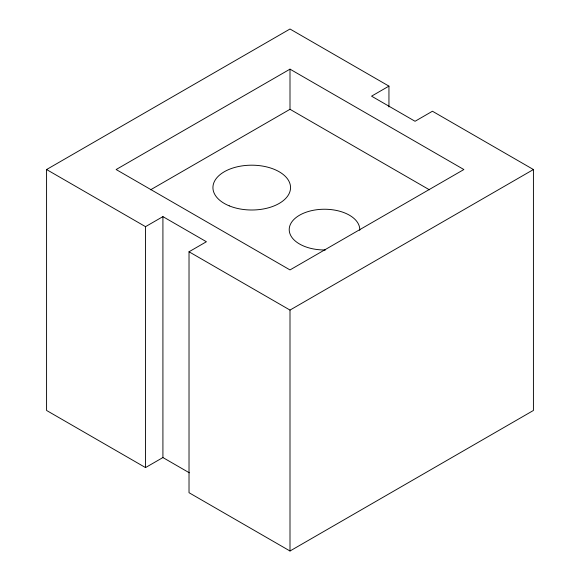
<?xml version="1.0" encoding="UTF-8"?>
<svg xmlns="http://www.w3.org/2000/svg" width="580" height="580" viewBox="0 0 580 580"><rect width="100%" height="100%" fill="white"/><g stroke="black" fill="none" stroke-linecap="round" stroke-linejoin="round"><path stroke-width="0.87" d="M189.319 472.794L162.915 457.548L145.522 467.589L46.581 410.466L46.581 169.534L290 29L388.948 86.123L388.948 106.959M290 69.15L116.13 169.534L290 269.925L463.87 169.534L290 69.15L290 109.308L429.41 189.798M150.59 189.798L290 109.308M46.581 169.534L145.522 226.664L162.915 216.623L206.407 241.737L189.022 251.771L189.022 492.703L290 551L533.419 410.466L533.419 169.534L432.441 111.237L415.055 121.278L371.555 96.164L388.948 86.123M189.022 251.771L290 310.075L533.419 169.534M290 310.075L290 551M162.915 216.623L162.915 457.548M145.522 226.664L145.522 467.589M325.423 249.965A35.278 20.365 0 0 1 289.217 229.716A35.278 20.365 0 0 1 325.039 209.242A35.278 20.365 0 0 1 359.738 230.354M229.245 205.856A38.809 22.41 0 0 0 290.37 189.711A38.809 22.41 0 0 0 235.581 167.221A38.809 22.41 0 0 0 229.245 205.856"/></g></svg>
